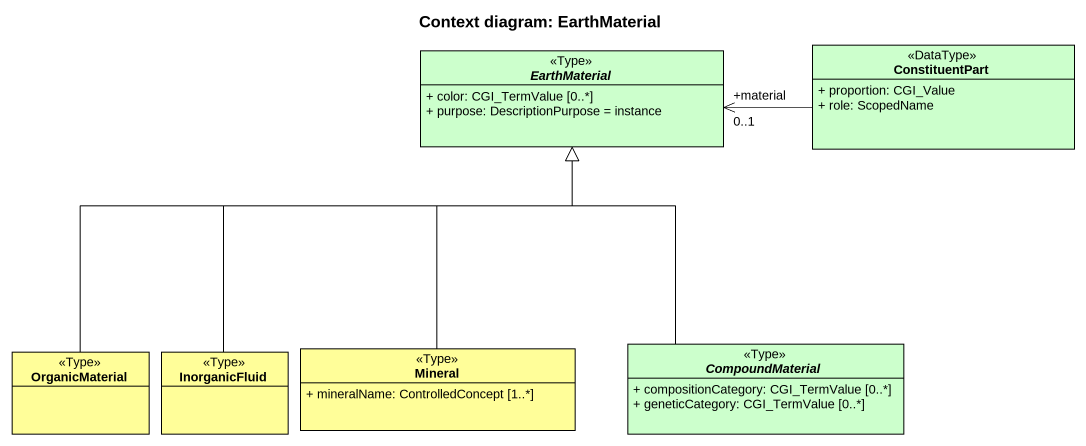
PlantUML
@startuml
title Context diagram: EarthMaterial
hide circle
hide empty members
skinparam classAttributeIconSize 0
abstract class EarthMaterial <<Type>> #CCFFCC {
  + color: CGI_TermValue [0..*]
  + purpose: DescriptionPurpose = instance
}
class ConstituentPart <<DataType>> #CCFFCC {
  + proportion: CGI_Value
  + role: ScopedName
}
abstract class CompoundMaterial <<Type>> #CCFFCC {
  + compositionCategory: CGI_TermValue [0..*]
  + geneticCategory: CGI_TermValue [0..*]
}
class OrganicMaterial <<Type>> #FFFE99
class InorganicFluid <<Type>> #FFFE99
class Mineral <<Type>> #FFFE99 {
  + mineralName: ControlledConcept [1..*]
}
ConstituentPart -left-> "+material\n0..1" EarthMaterial
CompoundMaterial -up-|> EarthMaterial
OrganicMaterial -right-|> EarthMaterial
InorganicFluid -up-|> EarthMaterial
Mineral -up-|> EarthMaterial
@enduml
